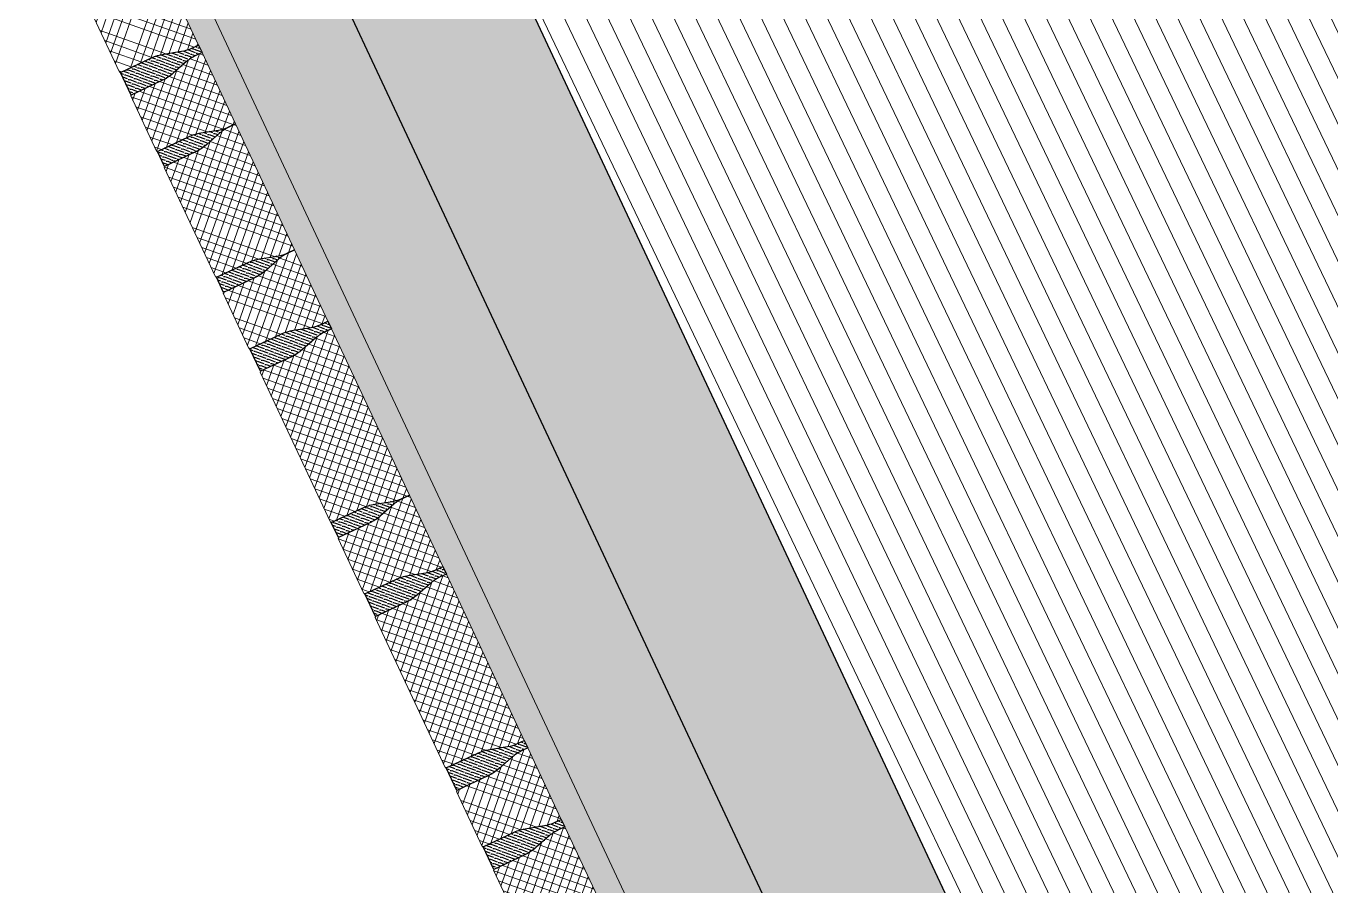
# Model space of a CAD drawing. Header units: metres. Extents: x 678805 to 1359287, y 2747329 to 5497370.
# Drawn here: x 679527.579 to 679529.151, y 2747458.955 to 2747459.991 of the extents above; entities that cross this region are included whole.
import ezdxf

# ---------------------------------------------------------------- set-up
doc = ezdxf.new("R2010")
doc.units = ezdxf.units.M
doc.layers.add('02-L-Waterfeatures 01', color=7, linetype='Continuous', true_color=0x4da6ff)
doc.layers.add('XREF_MON_WATERFEATURE$0$EIT_3 TR sorra', color=7, linetype='Continuous', true_color=0xd8ceb0)
doc.layers.add('XREF_MON_WATERFEATURE$0$-aux', color=50, linetype='Continuous', plot=False)
doc.layers.add('XREF_MON_WATERFEATURE$0$00_Aux', color=6, linetype='Continuous', plot=False)
doc.layers.add('XREF_MON_WATERFEATURE$0$02-L-projecció', color=7, linetype='Continuous', lineweight=5, true_color=0x636363)
doc.layers.add('XREF_MON_WATERFEATURE$0$3-TR tot_u', color=7, linetype='Continuous', lineweight=5, true_color=0x787878)
for name, color, linetype, lineweight in [('XREF_MON_WATERFEATURE$0$02-L-seccionat', 6, 'Continuous', 5), ('XREF_MON_WATERFEATURE$0$3-TR Formigó', 252, 'Continuous', 0), ('XREF_MON_WATERFEATURE$0$3-TR terra compactada', 45, 'Continuous', 0), ('XREF_MON_WATERFEATURE$0$3-TR Tot-u', 37, 'Continuous', 0)]:
    doc.layers.add(name, color=color, linetype=linetype, lineweight=lineweight)
pattern_1 = [(43.98579928974752, (22.9257911904715, -102.0469766994938), (0.00192727512556013, 0.006603891924047489), [0.008532812500000061, -0.001706562500000013, 0, -0.001706562500000013])]
pattern_2 = [(44.99999999999999, (7.757100686896592, -0.8855009102262557), (-0.006735192090801862, 0.006735192090801865), []), (134.9999999999999, (7.757100686896592, -0.8855009102262557), (-0.006735192090801865, -0.006735192090801862), [])]
pattern_3 = [(43.98579928974752, (22.59960128134117, -102.0444332826883), (0.00192727512556013, 0.006603891924047489), [0.008532812500000061, -0.001706562500000013, 0, -0.001706562500000013])]

# ---------------------------------------------------------------- blocks, each defined once
blk = doc.blocks.new('XREF_MON_WATERFEATURE$0$General Section WaterFalls')
at = {"layer": 'XREF_MON_WATERFEATURE$0$3-TR Formigó'}
h = blk.add_hatch(dxfattribs=at)
h.set_pattern_fill('ANSI37', color=256, scale=0.002999999999999999, angle=-18.27604261022104, style=0)
h.set_pattern_definition(pattern_2)
edge = h.paths.add_edge_path()
edge.add_line((51.97226504841819, -32.05446748202667), (51.9723289527629, -32.04627195247598))
edge.add_arc((51.92391286604106, -32.04589443514124), 0.04841755849467181, -0.4467466283651467, 15.55227254300524)
edge.add_line((51.97055767569691, -32.03291284432635), (51.96477292624975, -32.01212737295918))
edge.add_arc((52.0198252433911, -31.99680591421202), 0.05714459466022873, 179.5532509293158, 195.5522700439978, ccw=False)
edge.add_line((51.96268238499761, -31.99636034900323), (51.96300304303696, -31.95523632522699))
edge.add_line((51.96300304308534, -31.9552363245748), (51.96220586213821, -31.95523010906757))
edge.add_line((51.96220586216077, -31.9552301093936), (51.96221244308357, -31.95438605925358))
edge.add_line((51.96221244335175, -31.95438605966046), (51.76264706109379, -31.9528299765196))
edge.add_line((51.76264706160873, -31.95282997679897), (51.76264047939899, -31.95367402749476))
edge.add_line((51.76264047902077, -31.95367402699776), (51.76184329854314, -31.95366780821279))
edge.add_line((51.76184329809621, -31.95366780809127), (51.76152263991491, -31.99479183378222))
edge.add_arc((51.70437978301197, -31.9943462733645), 0.05714459453390366, -16.445762793266, -0.44674364543789125, ccw=False)
edge.add_line((51.75918648671359, -32.01052434090525), (51.75307831684267, -32.03121708307771))
edge.add_arc((51.79951501917094, -32.04492446151562), 0.04841755342405468, 163.5542355793745, 179.5532547029849)
edge.add_line((51.75109893688932, -32.04454694408923), (51.75103503361047, -32.05274247301113))
edge.add_line((51.75103503419086, -32.05274247424677), (51.97226504834169, -32.05446748210534))
h = blk.add_hatch(dxfattribs=at)
h.set_pattern_fill('ANSI37', color=256, scale=0.002999999999999999, angle=-18.27604261022104, style=0)
h.set_pattern_definition(pattern_2)
edge = h.paths.add_edge_path()
edge.add_line((52.07722494145855, -32.05528588988818), (52.07728884635598, -32.04709036052003))
edge.add_arc((52.02887275535613, -32.04671284602955), 0.04841756340331319, -0.4467438658289858, 15.55227527998455)
edge.add_line((52.07551756873727, -32.03373125242069), (52.06973281925462, -32.01294578153221))
edge.add_arc((52.12478513270617, -31.99762432440184), 0.05714459068712686, 179.5532502593328, 195.5522693413966, ccw=False)
edge.add_line((52.06764228036627, -31.99717875709757), (52.06796293848068, -31.95605473383653))
edge.add_line((52.06796293752268, -31.95605473499745), (52.06716575623985, -31.95604851790815))
edge.add_line((52.06716575706378, -31.9560485179536), (52.0671723389064, -31.95520446762697))
edge.add_line((52.06717233778909, -31.95520446728915), (51.9938767717678, -31.95463295618294))
edge.add_line((51.99387677246705, -31.95463295630179), (51.99387019022182, -31.95547700747627))
edge.add_line((51.99387018941343, -31.95547700719908), (51.99307300812242, -31.9554707871647))
edge.add_line((51.99307300895452, -31.95547078782693), (51.992752351184, -31.99659481561513))
edge.add_arc((51.93560950411484, -31.99614925310016), 0.05714458413136875, -16.44576432809248, -0.44674519530951784, ccw=False)
edge.add_line((51.99041619850323, -32.01232731994241), (51.98430802922459, -32.03302006329128))
edge.add_arc((52.03074472770095, -32.04672744194977), 0.04841755137164028, 163.5542329003365, 179.5532520194679)
edge.add_line((51.9823286482133, -32.04634992405772), (51.98226474570825, -32.05454545323517))
edge.add_line((51.98226474504918, -32.05454545235261), (52.07722494182651, -32.05528588976268))
h = blk.add_hatch(dxfattribs=at)
h.set_pattern_fill('ANSI37', color=256, scale=0.002999999999999999, angle=-18.27604261022104, style=0)
h.set_pattern_definition(pattern_2)
edge = h.paths.add_edge_path()
edge.add_line((52.30845465464517, -32.05708887521178), (52.30851855898988, -32.04889334566109))
edge.add_arc((52.26010247133672, -32.04851582879201), 0.04841755860549605, -0.4467466705454593, 15.55227246631219)
edge.add_line((52.30674728145823, -32.03553423890844), (52.30096253201107, -32.01474876754128))
edge.add_arc((52.35601484915242, -31.99942730925977), 0.05714459440099222, 179.553250484846, 195.5522696561451, ccw=False)
edge.add_line((52.29887199122459, -31.99898174311966), (52.29919264926394, -31.95785771934343))
edge.add_line((52.29919264977798, -31.95785771869123), (52.29839546883085, -31.957851503184))
edge.add_line((52.29839546838775, -31.95785150257871), (52.29840204931055, -31.95700745243869))
edge.add_line((52.29840204957873, -31.95700745237991), (52.09883666732078, -31.95545136923905))
edge.add_line((52.09883666737005, -31.95545136905275), (52.09883008516031, -31.95629541974855))
edge.add_line((52.09883008524776, -31.95629542064853), (52.09803290477012, -31.95628920186356))
edge.add_line((52.09803290385753, -31.95628920174204), (52.09771224567623, -31.99741322743299))
edge.add_arc((52.04056938830763, -31.99696766701527), 0.0571445946447279, -16.445762796994018, -0.44674368117648555, ccw=False)
edge.add_line((52.09537609340623, -32.01314573502168), (52.08926792353531, -32.03383847719414))
edge.add_arc((52.13570462539792, -32.04754585539922), 0.04841755342405468, 163.5542355793745, 179.5532547029849)
edge.add_line((52.08728854358196, -32.04716833820567), (52.08722464030311, -32.05536386712756))
edge.add_line((52.08722463948652, -32.0553638683632), (52.30845465363735, -32.05708887622178))
h = blk.add_hatch(dxfattribs=at)
h.set_pattern_fill('ANSI37', color=256, scale=0.002999999999999999, angle=-18.27604261022104, style=0)
h.set_pattern_definition(pattern_2)
edge = h.paths.add_edge_path()
edge.add_line((52.41341454908252, -32.05790728423744), (52.41347845397994, -32.04971175486929))
edge.add_arc((52.36506236204877, -32.04933423968032), 0.04841756329248895, -0.4467438236486732, 15.55227535667759)
edge.add_line((52.41170717589557, -32.03635264514014), (52.40592242641292, -32.01556717425166))
edge.add_arc((52.46097473846748, -32.00024571828544), 0.05714459042789036, 179.553249814863, 195.5522689535439, ccw=False)
edge.add_line((52.40383188519627, -31.999800151214), (52.40415254331068, -31.95867612795296))
edge.add_line((52.40415254421532, -31.95867612818256), (52.40335536293249, -31.95866991109326))
edge.add_line((52.40335536189377, -31.95866991160437), (52.4033619437364, -31.95782586127774))
edge.add_line((52.40336194448173, -31.95782586140558), (52.33006637846044, -31.95725435029938))
edge.add_line((52.33006637869403, -31.95725434995256), (52.3300597964488, -31.95809840112704))
edge.add_line((52.33005979657173, -31.95809840178117), (52.32926261528073, -31.95809218174679))
edge.add_line((52.32926261518151, -31.9580921814777), (52.32894195741098, -31.9992162092659))
edge.add_arc((52.27179910987616, -31.99877064814791), 0.05714458402054452, -16.445764324364518, -0.44674515957092353, ccw=False)
edge.add_line((52.32660580333322, -32.01494871405885), (52.32049763405458, -32.03564145740771))
edge.add_arc((52.36693433299661, -32.04934883676469), 0.04841755135676758, 163.554232349569, 179.5532514948844)
edge.add_line((52.31851825397462, -32.04897131817415), (52.31845435146957, -32.0571668473516))
edge.add_line((52.31845435127616, -32.05716684693471), (52.41341454805349, -32.05790728434477))
h = blk.add_hatch(dxfattribs=at)
h.set_pattern_fill('ANSI37', color=256, scale=0.002999999999999999, angle=-18.27604261022104, style=0)
h.set_pattern_definition(pattern_2)
edge = h.paths.add_edge_path()
edge.add_line((52.63464456377551, -32.05963229201734), (52.63470846812022, -32.05143676246665))
edge.add_arc((52.58629238046706, -32.05105924513191), 0.04841755860549605, -0.4467466705454593, 15.55227246631219)
edge.add_line((52.63293719105422, -32.03807765478268), (52.62715244160707, -32.01729218341552))
edge.add_arc((52.68220475874841, -32.00197072513402), 0.05714459466022873, 179.5532509293158, 195.5522700439978, ccw=False)
edge.add_line((52.62506190035492, -32.00152515852824), (52.62538255839428, -31.96040113475201))
edge.add_line((52.62538255937397, -31.96040113596246), (52.62458537842685, -31.96039492045523))
edge.add_line((52.62458537844941, -31.96039491984993), (52.6245919593722, -31.95955086970991))
edge.add_line((52.62459195917472, -31.9595508701168), (52.42502657691677, -31.95799478697593))
edge.add_line((52.42502657603472, -31.95799478702247), (52.42501999382498, -31.95883883771826))
edge.add_line((52.42501999484375, -31.95883883768693), (52.42422281436612, -31.95883261890196))
edge.add_line((52.42422281391919, -31.95883261831477), (52.42390215573788, -31.99995664400572))
edge.add_arc((52.36675929790363, -31.99951108312234), 0.0571445946447279, -16.445762796994018, -0.44674368117648555, ccw=False)
edge.add_line((52.42156600160524, -32.01568915182725), (52.41545783173432, -32.03638189399971))
edge.add_arc((52.46189453452826, -32.05008927220479), 0.04841755342405468, 163.5542355793745, 179.5532547029849)
edge.add_line((52.41347845317796, -32.04971175570972), (52.41341454989911, -32.05790728463162))
edge.add_line((52.41341454954818, -32.05790728423744), (52.63464456369901, -32.05963229209602))
h = blk.add_hatch(dxfattribs=at)
h.set_pattern_fill('ANSI37', color=256, scale=0.002999999999999999, angle=-18.27604261022104, style=0)
h.set_pattern_definition(pattern_2)
edge = h.paths.add_edge_path()
edge.add_line((52.73960445774719, -32.0604507017415), (52.73966836264461, -32.05225517237335))
edge.add_arc((52.69125227071345, -32.05187765648589), 0.04841756329248895, -0.4467438236486732, 15.55227535667759)
edge.add_line((52.73789708502591, -32.03889606287703), (52.73211233554326, -32.01811059198855))
edge.add_arc((52.7871646489948, -32.00278913509101), 0.05714459068712686, 179.5532502593328, 195.5522693413966, ccw=False)
edge.add_line((52.73002179479226, -32.00234356941655), (52.73034245290668, -31.96121954615551))
edge.add_line((52.73034245381132, -31.96121954591945), (52.72954527252848, -31.96121332883015))
edge.add_line((52.72954527195543, -31.9612133288756), (52.72955185379806, -31.96036927854896))
edge.add_line((52.72955185454339, -31.96036927821115), (52.6562562885221, -31.95979776710494))
edge.add_line((52.65625628875569, -31.9597977665253), (52.65624970651046, -31.96064181769977))
edge.add_line((52.65624970616773, -31.96064181788824), (52.65545252487672, -31.96063559785386))
edge.add_line((52.6554525247775, -31.9606355978176), (52.65513186700697, -32.0017596256058))
edge.add_arc((52.59798901993781, -32.00131406402215), 0.05714458402054452, -16.445764324364518, -0.44674515957092353, ccw=False)
edge.add_line((52.65279571292922, -32.01749213063158), (52.64668754365058, -32.03818487398045))
edge.add_arc((52.6931242425926, -32.05189225333743), 0.04841755137164028, 163.5542329003365, 179.5532520194679)
edge.add_line((52.64470816357061, -32.05151473544538), (52.64464426106557, -32.05971026462283))
edge.add_line((52.64464426133782, -32.0597102639731), (52.73960445811515, -32.06045070138317))
h = blk.add_hatch(dxfattribs=at)
h.set_pattern_fill('ANSI37', color=256, scale=0.002999999999999999, angle=-18.27604261022104, style=0)
h.set_pattern_definition(pattern_2)
edge = h.paths.add_edge_path()
edge.add_line((52.90709052886814, -32.0617566506844), (52.90715443129813, -32.05356112099177))
edge.add_arc((52.85873834462836, -32.05318359495141), 0.04841755882590122, -0.4467548583182131, 15.55226428892074)
edge.add_line((52.90538315707818, -32.04020201135427), (52.8995984070783, -32.01941653980457))
edge.add_arc((52.95465072011575, -32.0040950817056), 0.05714459136812911, 179.553251521265, 195.5522705699352, ccw=False)
edge.add_line((52.89750786591321, -32.0036495171953), (52.8978285235104, -31.96252549327304))
edge.add_line((52.89782852306962, -31.96252549346536), (52.89703134160527, -31.96251927729692))
edge.add_line((52.89703134167939, -31.96251927712001), (52.89703792363256, -31.96167522682988))
edge.add_line((52.89703792426735, -31.96167522668839), (52.75121648580577, -31.96053820365781))
edge.add_line((52.75121648516506, -31.96053820475936), (52.7512099052808, -31.96138225769435))
edge.add_line((52.75120990537107, -31.9613822568208), (52.75041272341681, -31.96137603656737))
edge.add_line((52.75041272351518, -31.96137603651732), (52.75009206544851, -32.00250006371732))
edge.add_arc((52.69294921681285, -32.00205449992791), 0.0571445854768251, -16.4457662394492, -0.44674710053658373, ccw=False)
edge.add_line((52.74775591120124, -32.01823256839998), (52.74164774284243, -32.03892531156222))
edge.add_arc((52.78808444133028, -32.05263269436546), 0.04841755081698038, 163.5542296133312, 179.5532487454264)
edge.add_line((52.73966836184263, -32.05225517135113), (52.7396044577545, -32.06045070049616))
edge.add_line((52.73960445774719, -32.0604507017415), (52.90709052872942, -32.0617566501875))
h = blk.add_hatch(dxfattribs=at)
h.set_pattern_fill('ANSI37', color=256, scale=0.002999999999999999, angle=-18.27604261022104, style=0)
h.set_pattern_definition(pattern_2)
edge = h.paths.add_edge_path()
edge.add_line((53.00205072760582, -32.06249709473923), (53.00211463110167, -32.05430156441781))
edge.add_arc((52.95369854010642, -32.0539240508806), 0.04841756174094964, -0.4467432331243982, 15.55227589592591)
edge.add_line((53.00034335348755, -32.04094245657325), (52.9945586044075, -32.02015698483693))
edge.add_arc((53.04961091233417, -32.00483552715741), 0.05714458584771027, 179.5532517960922, 195.5522709070236, ccw=False)
edge.add_line((52.99246806325391, -32.00438996357843), (52.99278872136424, -31.96326593884484))
edge.add_line((52.99278872087598, -31.96326593821868), (52.99199153984971, -31.96325972072372))
edge.add_line((52.99199154088274, -31.96325972047634), (52.99199812276493, -31.96241567114357))
edge.add_line((52.99199812253937, -31.96241567120887), (52.91870255622194, -31.96184415951447))
edge.add_line((52.91870255675167, -31.96184416068718), (52.91869597539078, -31.96268821215371))
edge.add_line((52.91869597462937, -31.96268821181729), (52.91789879330288, -31.96268199226159))
edge.add_line((52.91789879277349, -31.96268199244514), (52.91757813411452, -32.00380601846874))
edge.add_arc((52.8604352758266, -32.00336045585573), 0.0571445959901842, -16.44576470835051, -0.44674558640332407, ccw=False)
edge.add_line((52.91524198045954, -32.01953852595761), (52.90913381077014, -32.04023126720923))
edge.add_arc((52.95557051757351, -32.05393864493817), 0.04841755733816406, 163.5542381880124, 179.5532572783804)
edge.add_line((52.90715443203226, -32.0535611291416), (52.90709052904547, -32.06175665717915))
edge.add_line((52.90709052886814, -32.06175665790215), (53.0020507275247, -32.06249709593284))
h = blk.add_hatch(dxfattribs=at)
h.set_pattern_fill('ANSI37', color=256, scale=0.002999999999999999, angle=-18.27604261022104, style=0)
h.set_pattern_definition([(44.99999999999999, (9.44804838951677, -0.8986893089022487), (-0.006735192090801862, 0.006735192090801865), []), (134.9999999999999, (9.44804838951677, -0.8986893089022487), (-0.006735192090801865, -0.006735192090801862), [])])
edge = h.paths.add_edge_path()
edge.add_line((53.17953649349511, -32.06388101517223), (53.1796003959251, -32.05568548547959))
edge.add_arc((53.13118430925533, -32.05530796060339), 0.04841755882590122, -0.4467548583182131, 15.55226428892074)
edge.add_line((53.17782912077382, -32.04232637723908), (53.17204437077395, -32.02154090568938))
edge.add_arc((53.2270966838114, -32.00621944805607), 0.05714459101218528, 179.5532511125338, 195.5522702470631, ccw=False)
edge.add_line((53.16995383054018, -32.00577388168313), (53.17027448813737, -31.96464985776086))
edge.add_line((53.17027448816225, -31.96464985795319), (53.1694773066979, -31.96464364178475))
edge.add_line((53.16947730677202, -31.96464364184067), (53.16948388872519, -31.96379959155054))
edge.add_line((53.169483887963, -31.96379959210753), (53.02366244950142, -31.96266256907696))
edge.add_line((53.02366245025769, -31.96266256854869), (53.02365587037343, -31.96350662148369))
edge.add_line((53.0236558704637, -31.96350662084296), (53.02285868850944, -31.96350040058953))
edge.add_line((53.02285868767649, -31.96350040147081), (53.02253802960981, -32.00462442867081))
edge.add_arc((52.96539518143982, -32.0041788648814), 0.0571445857302265, -16.445765776522194, -0.4467466918054015, ccw=False)
edge.add_line((53.02020187582821, -32.02035693428479), (53.0140937074694, -32.04104967744703))
edge.add_arc((53.06053040502593, -32.05475706001744), 0.04841755091846363, 163.5542290581637, 179.5532481786626)
edge.add_line((53.0121143264696, -32.05437953746878), (53.01205042238146, -32.0625750666138))
edge.add_line((53.01205042237416, -32.06257506646216), (53.17953649335639, -32.06388101490816))
at = {"layer": 'XREF_MON_WATERFEATURE$0$3-TR terra compactada'}
h = blk.add_hatch(dxfattribs=at)
h.set_pattern_fill('LINE', color=256, scale=0.007499999999999998)
h.set_pattern_definition([(359.9999999999999, (-1.593222050461918, -1.450000001117587), (3.469446951953614e-18, 0.0238125), [])])
edge = h.paths.add_edge_path(flags=16)
edge.add_arc((87.91270721703768, -34.89102650922723), 0.03000000000000113, 0, 360)
h.paths.add_polyline_path([(60.86794612370431, -34.06345526850782), (60.86794612370431, -34.8165326055605), (77.28848761087283, -34.81653260439634), (77.28848760994151, -35.96653260430321), (94.02980208816007, -35.96653260337189), (94.02346620196477, -34.53352967253886), (88.77741158520803, -34.42881766473874), (88.7764219455421, -34.4783984052483), (88.67512278445065, -34.8564527768176), (84.06023222394288, -34.76436978625134), (83.96552849235013, -34.41241660504602), (83.95774579746649, -34.38224918977357), (83.95875280490145, -34.33179827523418), (79.98875382728875, -34.25026744417846), (79.98875382775441, -35.78771875007078), (77.43852502759546, -35.78771875007078), (77.43852502852678, -35.43748732609674), (78.61814005719498, -35.43770227907225), (78.05505687510595, -33.4629564518109), (67.10211191978306, -33.3788115279749), (67.01179703883827, -33.17811179091223), (66.85097349714488, -33.17687627975829), (63.56725041614845, -33.15126436809078), (63.56725041707978, -34.70336046814919), (61.01713174395263, -34.70336046768352), (61.01713174441829, -34.35336060426198), (62.10765844490379, -34.35336060402915), (61.58575402200222, -32.50950451311655), (50.6815704330802, -32.42573419259861), (50.59114177431911, -32.2250335814897), (50.42511908290908, -32.2237581287045), (47.14811543934047, -32.19819437991828), (47.14721526950598, -33.38156245509163), (44.99754665372893, -33.38156245509163), (44.99754665279761, -33.03156259073876), (45.56926759378985, -33.03156259120442), (45.14311256445944, -31.55625739693642), (34.2616229839623, -31.47266142093576), (34.17091776337475, -31.2719586850144), (34.00475173024461, -31.27068213094026), (30.72633214015514, -31.24511096207425), (30.72633214108646, -32.37863686797209), (28.57621343620121, -32.37863686820492), (28.57621343526989, -32.02863700361922), (29.14793437626213, -32.02863700361922), (28.72177934786305, -30.55333180958405), (17.8412764519453, -30.4697434140835), (17.68143947003409, -31.50181839196011), (28.27606689184904, -31.50181839149445), (28.27606689091772, -32.61037793336436), (44.44740463607013, -32.61037793196738), (44.44740463700145, -34.06345526920632)])
at = {"layer": 'XREF_MON_WATERFEATURE$0$3-TR Tot-u'}
h = blk.add_hatch(dxfattribs=at)
h.set_pattern_fill('EARTH', color=256, scale=0.004999999999999998, angle=-84.07414778341365)
h.set_pattern_definition([(275.9258522165863, (60.71546804439276, -33.50333952344954), (0.03485825126725671, -0.02830242601949161), [0.03175, -0.03175]), (275.9258522165863, (60.72731067147106, -33.50211030617356), (0.03485825126725671, -0.02830242601949161), [0.03175, -0.03175]), (275.9258522165863, (60.73915329854935, -33.50088108866476), (0.03485825126725671, -0.02830242601949161), [0.03175, -0.03175]), (5.925852216586345, (60.743510580156, -33.50441889185458), (0.02830242601949161, 0.03485825126725671), [0.03174999999999995, -0.03174999999999995]), (5.925852216586345, (60.74473979650065, -33.51626151846722), (0.02830242601949161, 0.03485825126725671), [0.03174999999999995, -0.03174999999999995]), (5.925852216586345, (60.74596901470795, -33.52810414601117), (0.02830242601949161, 0.03485825126725671), [0.03174999999999995, -0.03174999999999995])])
h.paths.add_polyline_path([(50.6815704330802, -32.42573419259861), (61.58575402200222, -32.50950451311655), (61.64629130344838, -32.72335900692269), (62.41704348940402, -32.72336055757478), (62.41704473039135, -32.50335776759312), (61.79187253303826, -32.50335656618699), (61.73765311250463, -32.31066556135193), (50.59125555213541, -32.22503445576876)])
at = {"layer": 'XREF_MON_WATERFEATURE$0$3-TR tot_u'}
h = blk.add_hatch(dxfattribs=at)
h.set_pattern_fill('AR-CONC', color=256, scale=0.0002499999999999997, angle=90.27678088138283)
h.set_pattern_definition([(158.5528234916038, (16.41957955155522, -0.9746390371583402), (-0.01071414020334408, 0.04444703537656459), [0.004762499999999992, -0.05238749999999992]), (103.5528234916037, (16.41957955155522, -0.9746390371583402), (-0.042478511822929, -0.02355052202099124), [0.003809999999999991, -0.04191014604249987]), (209.0042681916038, (16.41868670936674, -0.9709351295605302), (-0.05319265014223657, 0.02089651386113734), [0.004047502199999994, -0.04452256114999994]), (154.7370234916037, (16.40753956185654, -0.9786799072753638), (-0.01159854796105582, 0.06759205884945055), [0.007143749999999993, -0.07858124999999992]), (205.1883811016037, (16.40657301200554, -0.9730472429655492), (-0.07752613342460271, 0.03658516449488297), [0.006071255784999993, -0.06678390203999988]), (99.73697466160377, (16.40753956185654, -0.9786799072753638), (-0.07752613342278562, 0.03658516449904599), [0.005714991767499993, -0.0628649329799999]), (129.5528234916038, (16.40852912468836, -0.9716496961191297), (0.01217751511735449, 0.04406843003303181), [0.004762499999999995, -0.05238749999999995]), (74.55282349160389, (16.40852912468836, -0.9716496961191297), (-0.04856998646426811, -3.622266203678892e-06), [0.003809999999999995, -0.04190999999999991]), (180.0042684916038, (16.40954391798005, -0.9679773268289864), (-0.03639247154533939, 0.04406480761108347), [0.004047502199999996, -0.04452248439999996]), (146.0528234916038, (16.41957955155522, -0.9746390371583402), (-0.02028587552938745, -0.005993882991116794), [0, -0.04140199999999994, 0, -0.04254499999999994, 0, -0.04206874999999994]), (116.0528234916039, (16.41957955155522, -0.9746390371583402), (-0.02905871588294157, 0.007867938773241594), [0, -0.02425699999999996, 0, -0.04044949999999992, 0, -0.01603374999999996]), (76.05282349160386, (16.42408512253314, -0.9880636255256832), (-0.009427757665139926, 0.03259170348029379), [0, -0.01587499999999993, 0, -0.04952999999999987, 0, -0.06572249999999973]), (66.05282349160387, (16.42610555933788, -0.9940836201421916), (-0.01780916575072015, 0.03308521069580599), [0, -0.02063749999999998, 0, -0.03289299999999997, 0, -0.04667249999999996])])
h.paths.add_polyline_path([(61.73765311250463, -32.31066556135193), (61.91613929020241, -32.16203233716078), (50.52306428411976, -32.07450615614653), (50.59515397809446, -32.2336976248771)])
at = {"layer": 'XREF_MON_WATERFEATURE$0$EIT_3 TR sorra'}
h = blk.add_hatch(dxfattribs=at)
h.set_pattern_fill('ANSI36', color=256, scale=0.001075000000000009, angle=-1.01420071025247, style=0, double=1)
h.set_pattern_definition([(43.98579928974752, (22.26341167511418, -102.0418118895032), (0.00192727512556013, 0.006603891924047489), [0.008532812500000061, -0.001706562500000013, 0, -0.001706562500000013])])
edge = h.paths.add_edge_path()
edge.add_line((51.98226471664384, -32.0545489504002), (51.97226502267191, -32.05447097961542))
edge.add_line((51.97226502327248, -32.0544709796086), (51.97232892537085, -32.04627544980644))
edge.add_arc((51.92391284415498, -32.04589792899787), 0.04841755279407357, -0.4467514048749424, 15.55226774490095)
edge.add_line((51.97055764915422, -32.03291634423658), (51.96477289965932, -32.01213086893046))
edge.add_arc((52.01982521032915, -31.99680941132829), 0.05714458736414182, 179.5532512957519, 195.5522704501285, ccw=False)
edge.add_line((51.96268235938624, -31.99636384611949), (51.96300304520292, -31.95523632516673))
edge.add_line((51.96300304541364, -31.95523632434197), (51.99307300983046, -31.95547079044858))
edge.add_line((51.99307300942019, -31.95547079062089), (51.99275232264819, -31.99659831223896))
edge.add_arc((51.9356094696559, -31.99615275021642), 0.05714459073350465, -16.445765473899826, -0.44674634346989706, ccw=False)
edge.add_line((51.99041616963223, -32.01233081985265), (51.98430800130482, -32.03302356106367))
edge.add_arc((52.03074469510466, -32.04673093929887), 0.04841754612075075, 163.5542325475677, 179.553251692707)
edge.add_line((51.98232862120494, -32.04635341977701), (51.98226471778415, -32.05454895061361))
edge.add_line((51.98226471664384, -32.0545489504002), (51.97226502267191, -32.05447097961542))
h = blk.add_hatch(dxfattribs=at)
h.set_pattern_fill('ANSI36', color=256, scale=0.001075000000000009, angle=-1.01420071025247, style=0, double=1)
h.set_pattern_definition([(43.98579928974752, (22.36837156955153, -102.0426302994601), (0.00192727512556013, 0.006603891924047489), [0.008532812500000061, -0.001706562500000013, 0, -0.001706562500000013])])
edge = h.paths.add_edge_path()
edge.add_line((52.08722461108118, -32.0553673603572), (52.07722491710926, -32.05528938957241))
edge.add_line((52.07722491724417, -32.05528939049691), (52.07728881934253, -32.04709386069475))
edge.add_arc((52.02887273905799, -32.0467163391877), 0.04841755279407357, -0.4467514048749424, 15.55226774490095)
edge.add_line((52.07551754405722, -32.03373475372791), (52.06973279456232, -32.01294927842179))
edge.add_arc((52.12478510523215, -31.99762782198377), 0.05714458736414182, 179.5532512957519, 195.5522704501285, ccw=False)
edge.add_line((52.0676422547549, -31.99718225654215), (52.06796294057158, -31.95605473558938))
edge.add_line((52.06796293985099, -31.95605473546311), (52.0980329042678, -31.95628920156972))
edge.add_line((52.09803290385753, -31.95628920150921), (52.09771221708553, -31.99741672312727))
edge.add_arc((52.04056936409324, -31.99697116017342), 0.05714459062268041, -16.445765470171807, -0.44674630773130275, ccw=False)
edge.add_line((52.09537606406957, -32.01314922887832), (52.08926789574216, -32.03384197008934))
edge.add_arc((52.13570459000766, -32.04754934832454), 0.04841754623710667, 163.5542325431677, 179.5532516505266)
edge.add_line((52.08728851517662, -32.04717182950117), (52.08722461175583, -32.05536736033778))
edge.add_line((52.08722461108118, -32.0553673603572), (52.07722491710926, -32.05528938957241))
h = blk.add_hatch(dxfattribs=at)
h.set_pattern_fill('ANSI36', color=256, scale=0.001075000000000009, angle=-1.01420071025247, style=0, double=1)
h.set_pattern_definition(pattern_3)
edge = h.paths.add_edge_path()
edge.add_line((52.31845432380214, -32.05717034451663), (52.30845462983022, -32.05709237373185))
edge.add_line((52.3084546290338, -32.0570923734922), (52.30851853113217, -32.04889684369004))
edge.add_arc((52.26010245084763, -32.04851932264864), 0.04841755279407357, -0.4467514048749424, 15.55226774490095)
edge.add_line((52.30674725584686, -32.03553773788735), (52.30096250635196, -32.01475226258123))
edge.add_arc((52.35601481655613, -31.99943080497906), 0.05714458762337835, 179.5532517402217, 195.5522708379812, ccw=False)
edge.add_line((52.29887196607888, -31.9989852393046), (52.29919265189556, -31.95785771835184))
edge.add_line((52.29919265164062, -31.95785771869123), (52.32926261605744, -31.95809218479784))
edge.add_line((52.32926261657849, -31.95809218566865), (52.32894192980649, -31.99921970728671))
edge.add_arc((52.27179907541722, -31.99877414363436), 0.05714459062268041, -16.445765470171807, -0.44674630773130275, ccw=False)
edge.add_line((52.32660577539355, -32.01495221303776), (52.32049760706614, -32.03564495424878))
edge.add_arc((52.36693430133164, -32.04935233271681), 0.04841754623710667, 163.5542325431677, 179.5532516505266)
edge.add_line((52.31851822743192, -32.04897481389344), (52.31845432401113, -32.05717034473005))
edge.add_line((52.31845432380214, -32.05717034451663), (52.30845462983022, -32.05709237373185))
h = blk.add_hatch(dxfattribs=at)
h.set_pattern_fill('ANSI36', color=256, scale=0.001075000000000009, angle=-1.01420071025247, style=0, double=1)
h.set_pattern_definition(pattern_3)
edge = h.paths.add_edge_path()
edge.add_line((52.41341452440247, -32.05791078251787), (52.41347842613371, -32.04971525308487))
edge.add_arc((52.36506234062836, -32.04933773772791), 0.04841755708570963, -0.4467455132575356, 15.55227354001481)
edge.add_line((52.41170714935288, -32.03635614505038), (52.40592240129504, -32.01557067021886))
edge.add_arc((52.46097471611574, -32.00024921400473), 0.05714459220355843, 179.5532497589926, 195.5522688845015, ccw=False)
edge.add_line((52.40383186144754, -31.99980364693329), (52.40415254734337, -31.95867612796825))
edge.add_line((52.40415254700929, -31.95867612841539), (52.42422281612766, -31.95883262329913))
edge.add_line((52.42422281578183, -31.95883262250572), (52.42390212856766, -31.99996014397776))
edge.add_arc((52.36675927974284, -31.99951458070427), 0.0571445854768251, -16.4457662394492, -0.44674710053658373, ccw=False)
edge.add_line((52.42156597506255, -32.01569264987484), (52.4154578066246, -32.03638539104935))
edge.add_arc((52.46189450379461, -32.05009277444333), 0.04841755052477783, 163.554227419061, 179.553246562732)
edge.add_line((52.41347842477262, -32.04971525096335), (52.41341452360226, -32.05791078352397))
h = blk.add_hatch(dxfattribs=at)
h.set_pattern_fill('ANSI36', color=256, scale=0.001075000000000009, angle=-1.01420071025247, style=0, double=1)
h.set_pattern_definition(pattern_1)
edge = h.paths.add_edge_path()
edge.add_line((52.64464423246682, -32.0597137613222), (52.63464453849489, -32.05963579053741))
edge.add_line((52.6346445386298, -32.05963579076342), (52.63470844072816, -32.05144026096126))
edge.add_arc((52.58629236090928, -32.05106273922138), 0.04841755279407357, -0.4467514048749424, 15.55226774490095)
edge.add_line((52.63293716497719, -32.03808115446009), (52.62715241548229, -32.01729567915397))
edge.add_arc((52.68220472568646, -32.00197422294877), 0.05714458736414182, 179.5532512957519, 195.5522704501285, ccw=False)
edge.add_line((52.62506187567487, -32.00152865750715), (52.62538256149156, -31.96040113655438))
edge.add_line((52.62538256216794, -31.96040113596246), (52.65545252658476, -31.96063560206907))
edge.add_line((52.65545252617449, -31.96063560200855), (52.65513183940249, -32.00176312362662))
edge.add_arc((52.59798898547888, -32.00131756113842), 0.05714459062268041, -16.445765470171807, -0.44674630773130275, ccw=False)
edge.add_line((52.6527956854552, -32.01749562984332), (52.64668751712779, -32.03818837105435))
edge.add_arc((52.69312421092764, -32.05189575022087), 0.04841754623710667, 163.5542325431677, 179.5532516505266)
edge.add_line((52.64470813656226, -32.051518230699), (52.64464423314146, -32.05971376153561))
edge.add_line((52.64464423246682, -32.0597137613222), (52.63464453849489, -32.05963579053741))
h = blk.add_hatch(dxfattribs=at)
h.set_pattern_fill('ANSI36', color=256, scale=0.001075000000000009, angle=-1.01420071025247, style=0, double=1)
h.set_pattern_definition(pattern_1)
edge = h.paths.add_edge_path()
edge.add_line((52.73960443306714, -32.0604541990906), (52.73966833479839, -32.0522586696576))
edge.add_arc((52.69125225069001, -32.05188115290366), 0.04841755694313247, -0.4467460378408971, 15.55227308225353)
edge.add_line((52.73789705894887, -32.03889956255443), (52.73211231089103, -32.01811408772291))
edge.add_arc((52.78716462571174, -32.00279263081029), 0.05714459220355843, 179.5532497589926, 195.5522688845015, ccw=False)
edge.add_line((52.73002177011222, -32.00234706443734), (52.73034245600804, -31.96121954547231))
edge.add_line((52.73034245660529, -31.96121954475529), (52.75041272572366, -31.96137603963903))
edge.add_line((52.75041272491217, -31.96137604024261), (52.750092037698, -32.00250356171465))
edge.add_arc((52.69294918980449, -32.00205799727701), 0.05714458561940226, -16.445765772794118, -0.4467466560668072, ccw=False)
edge.add_line((52.74775588372722, -32.01823606621474), (52.74164771528928, -32.03892880738925))
edge.add_arc((52.78808441245928, -32.05263619148172), 0.04841755050990516, 163.5542268682935, 179.5532460381486)
edge.add_line((52.73966833390296, -32.05225866800174), (52.73960443273259, -32.06045420056237))
h = blk.add_hatch(dxfattribs=at)
h.set_pattern_fill('ANSI36', color=256, scale=0.001075000000000009, angle=-1.01420071025247, style=0, double=1)
h.set_pattern_definition(pattern_1)
edge = h.paths.add_edge_path()
edge.add_line((52.90709050325677, -32.06176014570519), (52.90715440671713, -32.05356461586245))
edge.add_arc((52.85873832553625, -32.05318709812127), 0.04841755254129393, -0.4467478355714435, 15.55227133748934)
edge.add_line((52.90538312960416, -32.04020551079884), (52.8995983815818, -32.01942003548864))
edge.add_arc((52.95465069822967, -32.00409857369959), 0.0571445943123871, 179.5532539535203, 195.5522730879311, ccw=False)
edge.add_line((52.89750783983618, -32.00365301128477), (52.89782852654129, -31.96252549209661))
edge.add_line((52.89782852726057, -31.96252549160272), (52.91789879598043, -31.96268198880684))
edge.add_line((52.91789879510179, -31.96268198918551), (52.91757810832162, -32.00380950785849))
edge.add_arc((52.86043524835259, -32.00336394319311), 0.05714459736739348, -16.445766153051807, -0.4467470114216212, ccw=False)
edge.add_line((52.91524195391685, -32.01954201515764), (52.90913378562493, -32.04023475588998))
edge.add_arc((52.95557047659531, -32.05394213856198), 0.0484175437761339, 163.5542276742587, 179.5532468264947)
edge.add_line((52.9071544050239, -32.05356461554766), (52.90709050248745, -32.06176014667633))
h = blk.add_hatch(dxfattribs=at)
h.set_pattern_fill('ANSI36', color=256, scale=0.001075000000000009, angle=-1.01420071025247, style=0, double=1)
h.set_pattern_definition([(43.98579928974752, (23.29319737991318, -102.0498380041681), (0.00192727512556013, 0.006603891924047489), [0.008532812500000061, -0.001706562500000013, 0, -0.001706562500000013])])
edge = h.paths.add_edge_path()
edge.add_line((53.01205042144284, -32.06257506553084), (53.00205072747091, -32.06249709474605))
edge.add_line((53.00205072807148, -32.06249709473923), (53.00211463016984, -32.05430156493707))
edge.add_arc((52.95369854895398, -32.053924044827), 0.04841755279407357, -0.4467514048749424, 15.55226774490095)
edge.add_line((53.00034335488454, -32.04094245843589), (52.99455860538963, -32.02015698312977))
edge.add_arc((53.04961091512814, -32.00483552599326), 0.05714458762337835, 179.5532517402217, 195.5522708379812, ccw=False)
edge.add_line((52.99246806371957, -32.00438996171579), (52.99278874953625, -31.96326244076302))
edge.add_line((52.99278874974698, -31.96326244110242), (53.0228587141638, -31.96349690720903))
edge.add_line((53.02285871421918, -31.96349690714851), (53.02253802744718, -32.00462442876658))
edge.add_arc((52.96539517398924, -32.00417886581272), 0.05714459073350465, -16.445765473899826, -0.44674634346989706, ccw=False)
edge.add_line((53.02020187443122, -32.02035693498328), (53.01409370610381, -32.04104967619431))
edge.add_arc((53.06053039943799, -32.0547570544295), 0.04841754612075075, 163.5542325475677, 179.553251692707)
edge.add_line((53.01211432460696, -32.0543795353733), (53.01205042118616, -32.06257506620991))
edge.add_line((53.01205042144284, -32.06257506553084), (53.00205072747091, -32.06249709474605))
h = blk.add_hatch(dxfattribs=at)
h.set_pattern_fill('ANSI36', color=256, scale=0.001075000000000009, angle=-1.01420071025247, style=0, double=1)
h.set_pattern_definition([(62.26184189996857, (84.49806383391842, 215.9410314029083), (-0.0002408934137096957, 0.006875154421344565), [0.008532812500000075, -0.001706562500000016, 0, -0.001706562500000016])])
h.paths.add_polyline_path([(50.52306428411976, -32.07450615614653), (61.91613929020241, -32.16203233692795), (61.91637309920043, -32.13203316531144), (50.52302524959669, -32.04326504096389)])
at = {"layer": 'XREF_MON_WATERFEATURE$0$-aux'}
for points in [[(51.98226471664384, -32.0545489504002), (51.97226502327248, -32.0544709796086), (51.97232892550528, -32.04627545084804, 0.06992251114754273), (51.97055764915422, -32.03291634423658), (51.96477290056646, -32.01213086862117, -0.06992251114800961), (51.96268235938624, -31.99636384611949), (51.96300304541364, -31.95523632434197), (51.99307300942019, -31.95547079062089), (51.99275232385844, -31.99659831309691, -0.0699225111484148), (51.99041616963223, -32.01233081985265), (51.98430800111964, -32.03302356065251, 0.06992251114798485), (51.98232862120494, -32.04635341977701), (51.98226471664384, -32.0545489504002), (51.97226502327248, -32.0544709796086)], [(52.08722461108118, -32.0553673603572), (52.07722491724417, -32.05528939049691), (52.07728881947696, -32.0470938605722, 0.06992251114754273), (52.07551754405722, -32.03373475372791), (52.0697327950038, -32.01294927741401, -0.06992251114800961), (52.0676422547549, -31.99718225654215), (52.06796293985099, -31.95605473546311), (52.09803290385753, -31.95628920150921), (52.09771221829578, -31.99741672328673, -0.0699225111484148), (52.09537606406957, -32.01314922887832), (52.08926789602265, -32.03384197084233, 0.06992251114798485), (52.08728851517662, -32.04717182950117), (52.08722461108118, -32.0553673603572), (52.07722491724417, -32.05528939049691)], [(52.31845432380214, -32.05717034451663), (52.3084546290338, -32.0570923734922), (52.30851853173226, -32.04889684449881, 0.06992251114754273), (52.30674725584686, -32.03553773788735), (52.30096250679344, -32.01475226180628, -0.06992251114800961), (52.29887196607888, -31.9989852393046), (52.29919265164062, -31.95785771869123), (52.32926261657849, -31.95809218566865), (52.32894192868844, -31.99921970628202, -0.0699225111484148), (52.32660577539355, -32.01495221303776), (52.32049760734662, -32.03564495500177, 0.06992251114798485), (52.31851822743192, -32.04897481389344), (52.31845432380214, -32.05717034451663), (52.3084546290338, -32.0570923734922)], [(52.41341452393681, -32.05791078321636), (52.41341452440247, -32.05791078251787), (52.41347842570394, -32.04971525259316, 0.06992251114754273), (52.41170714935288, -32.03635614505038), (52.40592240123078, -32.01557067083195, -0.06992251114800961), (52.40383186144754, -31.99980364693329), (52.40415254700929, -31.95867612841539), (52.42422281578183, -31.95883262250572), (52.42390212928876, -31.99996014405042, -0.0699225111484148), (52.42156597506255, -32.01569264987484), (52.41545780701563, -32.0363853899762, 0.06992251114798485), (52.41347842477262, -32.04971525096335), (52.41341452393681, -32.05791078321636), (52.41341452440247, -32.05791078251787)], [(52.64464423246682, -32.0597137613222), (52.6346445386298, -32.05963579076342), (52.63470844039693, -32.05144026130438, 0.06992251114754273), (52.63293716497719, -32.03808115446009), (52.62715241638944, -32.01729567814618, -0.06992251114800961), (52.62506187567487, -32.00152865750715), (52.62538256216794, -31.96040113596246), (52.65545252617449, -31.96063560200855), (52.65513183828443, -32.00176312401891, -0.0699225111484148), (52.6527956854552, -32.01749562984332), (52.64668751694262, -32.03818837110884, 0.06992251114798485), (52.64470813656226, -32.051518230699), (52.64464423246682, -32.0597137613222), (52.6346445386298, -32.05963579076342)], [(52.73960443260148, -32.06045420048758), (52.73960443306714, -32.0604541990906), (52.7396683357656, -32.05225866939873, 0.06992251114754273), (52.73789705894887, -32.03889956255443), (52.73211230989546, -32.01811408717185, -0.06992251114800961), (52.73002177011222, -32.00234706443734), (52.73034245660529, -31.96121954475529), (52.75041272491217, -31.96137604024261), (52.7500920384191, -32.00250356155448, -0.0699225111484148), (52.74775588372722, -32.01823606621474), (52.74164771614596, -32.03892880724743, 0.06992251114798485), (52.73966833390296, -32.05225866800174), (52.73960443260148, -32.06045420048758), (52.73960443306714, -32.0604541990906)], [(52.90709050232545, -32.06176014663652), (52.90709050325677, -32.06176014570519), (52.90715440548956, -32.05356461694464, 0.06992251114754273), (52.90538312960416, -32.04020551079884), (52.89959838194773, -32.01942003518343, -0.06992251114800961), (52.89750783983618, -32.00365301128477), (52.89782852726057, -31.96252549160272), (52.91789879510179, -31.96268198918551), (52.91757810860872, -32.00380950793624, -0.0699225111484148), (52.91524195391685, -32.01954201515764), (52.90913378633559, -32.04023475619033, 0.06992251114798485), (52.9071544050239, -32.05356461554766), (52.90709050232545, -32.06176014663652), (52.90709050325677, -32.06176014570519)], [(53.01205042144284, -32.06257506553084), (53.00205072807148, -32.06249709473923), (53.00211462937295, -32.05430156574585, 0.06992251114754273), (53.00034335488454, -32.04094245843589), (52.99455860443413, -32.02015698328614, -0.06992251114800961), (52.99246806371957, -32.00438996171579), (52.99278874974698, -31.96326244110242), (53.02285871421918, -31.96349690714851), (53.02253802772611, -32.00462442869321, -0.0699225111484148), (53.02020187443122, -32.02035693498328), (53.01409370498732, -32.04104967648163, 0.06992251114798485), (53.01211432460696, -32.0543795353733), (53.01205042144284, -32.06257506553084), (53.00205072807148, -32.06249709473923)]]:
    blk.add_lwpolyline(points, format="xyb", dxfattribs=at)
at = {"layer": 'XREF_MON_WATERFEATURE$0$00_Aux'}
blk.add_lwpolyline([(50.6815704330802, -32.42573419259861), (61.58575402200222, -32.50950451311655), (61.64629130344838, -32.72335900692269), (62.41704348940402, -32.72336055757478), (62.41704473039135, -32.50335776759312), (61.79187253303826, -32.50335656618699), (61.73765311250463, -32.31066556135193), (50.59125555213541, -32.22503445576876)], close=True, dxfattribs=at)
at = {"layer": 'XREF_MON_WATERFEATURE$0$02-L-projecció'}
for points in [[(30.72633214015514, -31.24511096207425), (34.00475173024461, -31.27068213094026), (34.17091776337475, -31.2719586850144), (34.2616229839623, -31.47266142093576), (45.14311256445944, -31.55625739693642), (45.56926759378985, -33.03156259120442), (44.99754665279761, -33.03156259073876), (44.99754665372893, -33.38156245509163), (47.14721526950598, -33.38156245509163), (47.14811543934047, -32.19819437991828), (50.42511908290908, -32.2237581287045), (50.59114177431911, -32.2250335814897), (50.6815704330802, -32.42573419259861), (61.58575402200222, -32.50950451311655), (62.10765844490379, -34.35336060402915), (61.01713174441829, -34.35336060426198), (61.01713174395263, -34.70336046768352), (63.56725041707978, -34.70336046814919), (63.56725041614845, -33.15126436809078), (66.85097349714488, -33.17687627975829)], [(50.52306428411976, -32.07450615614653), (61.91613929020241, -32.16203233716078)], [(47.14766533998773, -32.19857941172086), (61.73765311250463, -32.31066556135193)], [(50.6815704330802, -32.42573419259861), (61.58575402200222, -32.50950451311655)]]:
    blk.add_lwpolyline(points, dxfattribs=at)
at = {"layer": 'XREF_MON_WATERFEATURE$0$02-L-seccionat'}
for points in [[(51.97226504841819, -32.05446748202667), (51.97232895158231, -32.04627195186913, 0.06992251114875708), (51.97055767569691, -32.03291284432635), (51.96477292571217, -32.01212737197056, -0.0699225111482901), (51.96268238499761, -31.99636034900323), (51.96300304308534, -31.9552363245748), (51.96220586216077, -31.9552301093936), (51.96221244335175, -31.95438605966046), (51.76264706160873, -31.95282997679897), (51.76264047902077, -31.95367402699776), (51.76184329809621, -31.95366780809127), (51.76152263954282, -31.99479183391668, -0.0699225111482901), (51.75918648671359, -32.01052434090525), (51.75307831680402, -32.03121708380058, 0.06992251114875708), (51.75109893688932, -32.04454694408923), (51.75103503419086, -32.05274247424677)], [(52.07722494145855, -32.05528588988818), (52.07728884695098, -32.04709036229178, 0.06992251114875708), (52.07551756873727, -32.03373125242069), (52.06973282014951, -32.01294578146189, -0.0699225111482901), (52.06764228036627, -31.99717875709757), (52.06796293752268, -31.95605473499745), (52.06716575706378, -31.9560485179536), (52.06717233778909, -31.95520446728915), (51.99387677246705, -31.95463295630179), (51.99387018941343, -31.95547700719908), (51.99307300895452, -31.95547078782693), (51.99275235086679, -31.99659481598064, -0.0699225111482901), (51.99041619850323, -32.01232731994241), (51.98430802859366, -32.03302006330341, 0.06992251114875708), (51.9823286482133, -32.04634992405772), (51.98226474504918, -32.05454545235261)], [(52.30845465464517, -32.05708887521178), (52.30851855874062, -32.0488933455199, 0.06992251114875708), (52.30674728145823, -32.03553423890844), (52.30096253240481, -32.014748766087, -0.0699225111482901), (52.29887199122459, -31.99898174311966), (52.29919264977798, -31.95785771869123), (52.29839546838775, -31.95785150257871), (52.29840204957873, -31.95700745237991), (52.09883666737005, -31.95545136905275), (52.09883008524776, -31.95629542064853), (52.09803290385753, -31.95628920174204), (52.0977122457698, -31.99741322686896, -0.0699225111482901), (52.09537609340623, -32.01314573502168), (52.08926792396232, -32.03383847745135, 0.06992251114875708), (52.08728854358196, -32.04716833820567), (52.08722463948652, -32.0553638683632)], [(52.41341454908252, -32.05790728423744), (52.4134784527123, -32.04971175524406, 0.06992251114875708), (52.41170717589557, -32.03635264514014), (52.40592242637649, -32.01556717511266, -0.0699225111482901), (52.40383188519627, -31.999800151214), (52.40415254421532, -31.95867612818256), (52.40335536189377, -31.95866991160437), (52.40336194448173, -31.95782586140558), (52.33006637869403, -31.95725434995256), (52.33005979657173, -31.95809840178117), (52.32926261518151, -31.9580921814777), (52.32894195709378, -31.99921620916575, -0.0699225111482901), (52.32660580333322, -32.01494871405885), (52.3204976352863, -32.03564145741984, 0.06992251114875708), (52.31851825397462, -32.04897131817415), (52.31845435127616, -32.05716684693471)], [(52.63464456377551, -32.05963229201734), (52.63470846740529, -32.05143676232547, 0.06992251114875708), (52.63293719105422, -32.03807765478268), (52.62715244200081, -32.01729218359105, -0.0699225111482901), (52.62506190035492, -32.00152515852824), (52.62538255937397, -31.96040113596246), (52.62458537844941, -31.96039491984993), (52.62459195917472, -31.9595508701168), (52.42502657603472, -31.95799478702247), (52.42501999484375, -31.95883883768693), (52.42422281391919, -31.95883261831477), (52.42390215629712, -31.99995664460585, -0.0699225111482901), (52.42156600160524, -32.01568915182725), (52.41545783309266, -32.03638189472258, 0.06992251114875708), (52.41347845317796, -32.04971175570972), (52.41341454954818, -32.05790728423744)], [(52.73960445774719, -32.0604507017415), (52.73966836323962, -32.05225517228246, 0.06992251114875708), (52.73789708502591, -32.03889606287703), (52.73211233550683, -32.01811059191823, -0.0699225111482901), (52.73002179479226, -32.00234356941655), (52.73034245381132, -31.96121954591945), (52.72954527195543, -31.9612133288756), (52.72955185454339, -31.96036927821115), (52.65625628875569, -31.9597977665253), (52.65624970616773, -31.96064181788824), (52.6554525247775, -31.9606355978176), (52.65513186668977, -32.00175962550566, -0.0699225111482901), (52.65279571292922, -32.01749213063158), (52.64668754441664, -32.03818487445824, 0.06992251114875708), (52.64470816357061, -32.05151473544538), (52.64464426133782, -32.0597102639731)], [(52.90709052886814, -32.0617566506844), (52.90715443110093, -32.0535611200612, 0.06992251114875708), (52.90538315707818, -32.04020201135427), (52.89959840662777, -32.01941653992981, -0.0699225111482901), (52.89750786591321, -32.0036495171953), (52.89782852306962, -31.96252549346536), (52.89703134167939, -31.96251927712001), (52.89703792426735, -31.96167522668839), (52.75121648516506, -31.96053820475936), (52.75120990537107, -31.9613822568208), (52.75041272351518, -31.96137603651732), (52.75009206496179, -32.00250006350689, -0.0699225111482901), (52.74775591120124, -32.01823256839998), (52.74164774268866, -32.03892531199381, 0.06992251114875708), (52.73966836184263, -32.05225517135113), (52.73960445774719, -32.0604507017415)], [(53.00205072760582, -32.06249709473923), (53.00211463030428, -32.05430156551301, 0.06992251114875708), (53.00034335348755, -32.04094245657325), (52.99455860443413, -32.02015698514879, -0.0699225111482901), (52.99246806325391, -32.00438996357843), (52.99278872087598, -31.96326593821868), (52.99199154088274, -31.96325972047634), (52.99199812253937, -31.96241567120887), (52.91870255675167, -31.96184416068718), (52.91869597462937, -31.96268821181729), (52.91789879277349, -31.96268199244514), (52.91757813468575, -32.00380601780489, -0.0699225111482901), (52.91524198045954, -32.01953852595761), (52.90913381101564, -32.04023126675747, 0.06992251114875708), (52.90715443203226, -32.0535611291416), (52.90709052886814, -32.06175665790215)], [(53.17953649349511, -32.06388101517223), (53.17960039619356, -32.05568548524752, 0.06992251114875708), (53.17782912077382, -32.04232637723908), (53.17204437125474, -32.02154090534896, -0.0699225111482901), (53.16995383054018, -32.00577388168313), (53.17027448816225, -31.96464985795319), (53.16947730677202, -31.96464364184067), (53.169483887963, -31.96379959210753), (53.02366245025769, -31.96266256854869), (53.0236558704637, -31.96350662084296), (53.02285868767649, -31.96350040147081), (53.02253802958876, -32.00462442846037, -0.0699225111482901), (53.02020187582821, -32.02035693428479), (53.01409370778129, -32.04104967671447, 0.06992251114875708), (53.0121143264696, -32.05437953746878), (53.01205042237416, -32.06257506646216)]]:
    blk.add_lwpolyline(points, format="xyb", close=True, dxfattribs=at)
blk = doc.blocks.new('XREF_MON_WATERFEATURE')
at = {"rotation": 115.5575828871378}
blk.add_blockref('XREF_MON_WATERFEATURE$0$General Section WaterFalls', (679521.7318272466, 2747398.310749386), dxfattribs=at)

msp = doc.modelspace()

# ---------------------------------------------------------------- block references
at = {"layer": '02-L-Waterfeatures 01', "color": 18, "true_color": 0x000000}
msp.add_blockref('XREF_MON_WATERFEATURE', (0, 0), dxfattribs=at)

doc.saveas('drawing.dxf')
